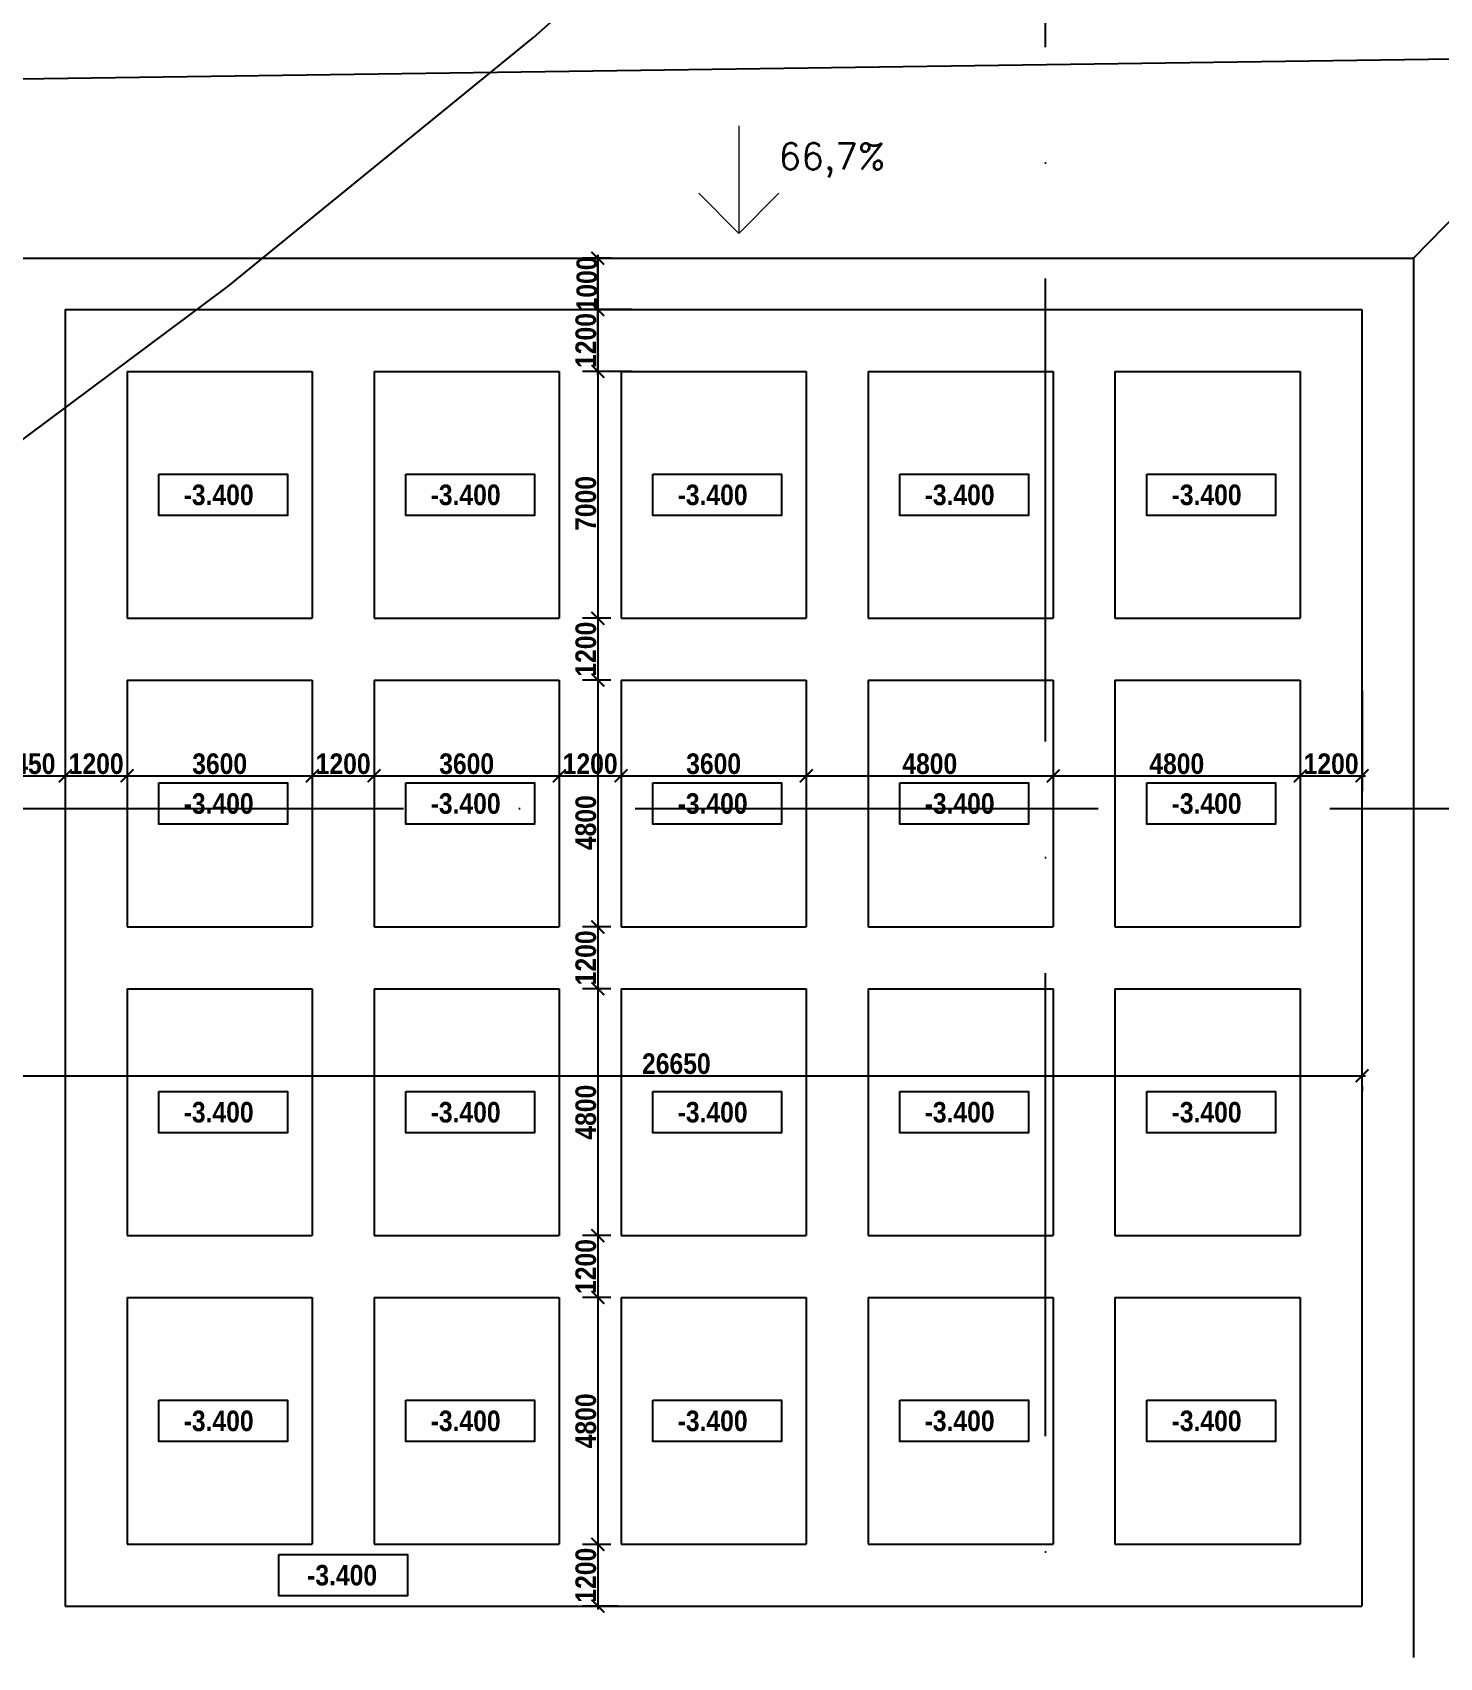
# Model space of a CAD drawing. Header units: millimetres. Extents: x -51 to 2999949, y -1641567 to 415040.
# Drawn here: x 760833 to 788176, y 242484 to 274071 of the extents above; entities that cross this region are included whole.
import ezdxf

# ---------------------------------------------------------------- set-up
doc = ezdxf.new("R2010")
doc.units = ezdxf.units.MM
doc.header["$LTSCALE"] = 75
doc.header["$MEASUREMENT"] = 0
doc.linetypes.add('ACAD_ISO10W100', pattern=[18, 12, -3, 0, -3])
doc.layers.get('0').update_dxf_attribs({"linetype": 'CONTINUOUS'})
for name, color, linetype in [('HRANICE ZEMINY', 200, 'CONTINUOUS'), ('koty situace', 7, 'CONTINUOUS'), ('objekt A+B', 10, 'CONTINUOUS'), ('objekt B pasy', 140, 'CONTINUOUS'), ('TEXT hlouby PPD', 255, 'CONTINUOUS'), ('TEXT hlouby SJ', 6, 'CONTINUOUS'), ('ŘEZ', 10, 'ACAD_ISO10W100')]:
    doc.layers.add(name, color=color, linetype=linetype)
doc.layers.add('texty', color=255, linetype='CONTINUOUS', lineweight=15)
doc.styles.add('hloubky patek a pasu', font='ariblk.ttf', dxfattribs={"width": 0.75, "height": 400})
doc.styles.add('romans', font='romans.shx')
doc.dimstyles.new('koty situace', dxfattribs={"dimscale": 0, "dimtxt": 400, "dimasz": 250, "dimexe": 300, "dimexo": 200, "dimgap": 25, "dimtad": 1, "dimdec": 3, "dimrnd": 5, "dimzin": 12, "dimdsep": 46, "dimtxsty": 'hloubky patek a pasu', "dimblk": 'ARCHTICK', "dimcen": 150, "dimdle": 65, "dimclrd": 256, "dimclre": 256, "dimclrt": 141, "dimadec": 0, "dimazin": 0, "dimtfac": 1, "dimtdec": 3, "dimtmove": 2, "dimatfit": 2, "dimldrblk": 'DOTSMALL', "dimfxl": 100, "dimtolj": 1, "dimtzin": 0, "dimarcsym": 0})

# ---------------------------------------------------------------- blocks, each defined once
blk = doc.blocks.new('_ArchTick')
at = {"color": 0, "linetype": 'ByBlock', "const_width": 0.15}
blk.add_lwpolyline([(-0.5, -0.5), (0.5, 0.5)], dxfattribs=at)
blk = doc.blocks.new('*D174')
at = {"layer": 'koty situace', "lineweight": -2, "transparency": 16777216}
for p, q in [((760020, 260484), (760020, 259323)), ((761470, 260484), (761470, 259323)), ((759955, 259623), (761535, 259623))]:
    blk.add_line(p, q, dxfattribs=at)
at = {"layer": 'koty situace', "lineweight": -2, "transparency": 16777216, "xscale": 250, "yscale": 250, "zscale": 250, "rotation": 180}
blk.add_blockref('_ArchTick', (760020, 259623), dxfattribs=at)
at = {"layer": 'koty situace', "lineweight": -2, "transparency": 16777216, "xscale": 250, "yscale": 250, "zscale": 250}
blk.add_blockref('_ArchTick', (761470, 259623), dxfattribs=at)
at = {"layer": 'koty situace', "color": 141, "transparency": 16777216, "insert": (760745, 259855), "char_height": 400, "attachment_point": 5, "style": 'hloubky patek a pasu'}
blk.add_mtext('\\A1;1450', dxfattribs=at)
blk = doc.blocks.new('_DotSmall')
at = {"color": 0, "linetype": 'ByBlock', "const_width": 0.5}
blk.add_lwpolyline([(-0.0625, 0, 1), (0.0625, 0, 1)], format="xyb", close=True, dxfattribs=at)
blk = doc.blocks.new('*D175')
at = {"layer": 'koty situace', "lineweight": -2, "transparency": 16777216}
for p, q in [((761470, 260484), (761470, 259323)), ((762670, 260365), (762670, 259323)), ((761405, 259623), (762735, 259623))]:
    blk.add_line(p, q, dxfattribs=at)
at = {"layer": 'koty situace', "lineweight": -2, "transparency": 16777216, "xscale": 250, "yscale": 250, "zscale": 250, "rotation": 180}
blk.add_blockref('_ArchTick', (761470, 259623), dxfattribs=at)
at = {"layer": 'koty situace', "lineweight": -2, "transparency": 16777216, "xscale": 250, "yscale": 250, "zscale": 250}
blk.add_blockref('_ArchTick', (762670, 259623), dxfattribs=at)
at = {"layer": 'koty situace', "color": 141, "transparency": 16777216, "insert": (762070, 259855), "char_height": 400, "attachment_point": 5, "style": 'hloubky patek a pasu'}
blk.add_mtext('\\A1;1200', dxfattribs=at)
blk = doc.blocks.new('*D176')
at = {"layer": 'koty situace', "lineweight": -2, "transparency": 16777216}
for p, q in [((762670, 260365), (762670, 259323)), ((766270, 260332), (766270, 259323)), ((762605, 259623), (766335, 259623))]:
    blk.add_line(p, q, dxfattribs=at)
at = {"layer": 'koty situace', "lineweight": -2, "transparency": 16777216, "xscale": 250, "yscale": 250, "zscale": 250, "rotation": 180}
blk.add_blockref('_ArchTick', (762670, 259623), dxfattribs=at)
at = {"layer": 'koty situace', "lineweight": -2, "transparency": 16777216, "xscale": 250, "yscale": 250, "zscale": 250}
blk.add_blockref('_ArchTick', (766270, 259623), dxfattribs=at)
at = {"layer": 'koty situace', "color": 141, "transparency": 16777216, "insert": (764470, 259855), "char_height": 400, "attachment_point": 5, "style": 'hloubky patek a pasu'}
blk.add_mtext('\\A1;3600', dxfattribs=at)
blk = doc.blocks.new('*D177')
at = {"layer": 'koty situace', "lineweight": -2, "transparency": 16777216}
for p, q in [((766270, 260332), (766270, 259323)), ((767470, 260288), (767470, 259323)), ((766205, 259623), (767535, 259623))]:
    blk.add_line(p, q, dxfattribs=at)
at = {"layer": 'koty situace', "lineweight": -2, "transparency": 16777216, "xscale": 250, "yscale": 250, "zscale": 250, "rotation": 180}
blk.add_blockref('_ArchTick', (766270, 259623), dxfattribs=at)
at = {"layer": 'koty situace', "lineweight": -2, "transparency": 16777216, "xscale": 250, "yscale": 250, "zscale": 250}
blk.add_blockref('_ArchTick', (767470, 259623), dxfattribs=at)
at = {"layer": 'koty situace', "color": 141, "transparency": 16777216, "insert": (766870, 259855), "char_height": 400, "attachment_point": 5, "style": 'hloubky patek a pasu'}
blk.add_mtext('\\A1;1200', dxfattribs=at)
blk = doc.blocks.new('*D178')
at = {"layer": 'koty situace', "lineweight": -2, "transparency": 16777216}
for p, q in [((767470, 260288), (767470, 259323)), ((771070, 260299), (771070, 259323)), ((767405, 259623), (771135, 259623))]:
    blk.add_line(p, q, dxfattribs=at)
at = {"layer": 'koty situace', "lineweight": -2, "transparency": 16777216, "xscale": 250, "yscale": 250, "zscale": 250, "rotation": 180}
blk.add_blockref('_ArchTick', (767470, 259623), dxfattribs=at)
at = {"layer": 'koty situace', "lineweight": -2, "transparency": 16777216, "xscale": 250, "yscale": 250, "zscale": 250}
blk.add_blockref('_ArchTick', (771070, 259623), dxfattribs=at)
at = {"layer": 'koty situace', "color": 141, "transparency": 16777216, "insert": (769270, 259855), "char_height": 400, "attachment_point": 5, "style": 'hloubky patek a pasu'}
blk.add_mtext('\\A1;3600', dxfattribs=at)
blk = doc.blocks.new('*D179')
at = {"layer": 'koty situace', "lineweight": -2, "transparency": 16777216}
for p, q in [((771070, 260299), (771070, 259323)), ((772270, 260332), (772270, 259323)), ((771005, 259623), (772335, 259623))]:
    blk.add_line(p, q, dxfattribs=at)
at = {"layer": 'koty situace', "lineweight": -2, "transparency": 16777216, "xscale": 250, "yscale": 250, "zscale": 250, "rotation": 180}
blk.add_blockref('_ArchTick', (771070, 259623), dxfattribs=at)
at = {"layer": 'koty situace', "lineweight": -2, "transparency": 16777216, "xscale": 250, "yscale": 250, "zscale": 250}
blk.add_blockref('_ArchTick', (772270, 259623), dxfattribs=at)
at = {"layer": 'koty situace', "color": 141, "transparency": 16777216, "insert": (771670, 259855), "char_height": 400, "attachment_point": 5, "style": 'hloubky patek a pasu'}
blk.add_mtext('\\A1;1200', dxfattribs=at)
blk = doc.blocks.new('*D180')
at = {"layer": 'koty situace', "lineweight": -2, "transparency": 16777216}
for p, q in [((772270, 260332), (772270, 259323)), ((775870, 260199), (775870, 259323)), ((772205, 259623), (775935, 259623))]:
    blk.add_line(p, q, dxfattribs=at)
at = {"layer": 'koty situace', "lineweight": -2, "transparency": 16777216, "xscale": 250, "yscale": 250, "zscale": 250, "rotation": 180}
blk.add_blockref('_ArchTick', (772270, 259623), dxfattribs=at)
at = {"layer": 'koty situace', "lineweight": -2, "transparency": 16777216, "xscale": 250, "yscale": 250, "zscale": 250}
blk.add_blockref('_ArchTick', (775870, 259623), dxfattribs=at)
at = {"layer": 'koty situace', "color": 141, "transparency": 16777216, "insert": (774070, 259855), "char_height": 400, "attachment_point": 5, "style": 'hloubky patek a pasu'}
blk.add_mtext('\\A1;3600', dxfattribs=at)
blk = doc.blocks.new('*D181')
at = {"layer": 'koty situace', "lineweight": -2, "transparency": 16777216}
for p, q in [((775870, 260199), (775870, 259323)), ((780670, 260033), (780670, 259323)), ((775805, 259623), (780735, 259623))]:
    blk.add_line(p, q, dxfattribs=at)
at = {"layer": 'koty situace', "lineweight": -2, "transparency": 16777216, "xscale": 250, "yscale": 250, "zscale": 250, "rotation": 180}
blk.add_blockref('_ArchTick', (775870, 259623), dxfattribs=at)
at = {"layer": 'koty situace', "lineweight": -2, "transparency": 16777216, "xscale": 250, "yscale": 250, "zscale": 250}
blk.add_blockref('_ArchTick', (780670, 259623), dxfattribs=at)
at = {"layer": 'koty situace', "color": 141, "transparency": 16777216, "insert": (778270, 259855), "char_height": 400, "attachment_point": 5, "style": 'hloubky patek a pasu'}
blk.add_mtext('\\A1;4800', dxfattribs=at)
blk = doc.blocks.new('*D182')
at = {"layer": 'koty situace', "lineweight": -2, "transparency": 16777216}
for p, q in [((785470, 260278), (785470, 259323)), ((780670, 260033), (780670, 259323)), ((780605, 259623), (785535, 259623))]:
    blk.add_line(p, q, dxfattribs=at)
at = {"layer": 'koty situace', "lineweight": -2, "transparency": 16777216, "xscale": 250, "yscale": 250, "zscale": 250, "rotation": 180}
blk.add_blockref('_ArchTick', (780670, 259623), dxfattribs=at)
at = {"layer": 'koty situace', "lineweight": -2, "transparency": 16777216, "xscale": 250, "yscale": 250, "zscale": 250}
blk.add_blockref('_ArchTick', (785470, 259623), dxfattribs=at)
at = {"layer": 'koty situace', "color": 141, "transparency": 16777216, "insert": (783070, 259855), "char_height": 400, "attachment_point": 5, "style": 'hloubky patek a pasu'}
blk.add_mtext('\\A1;4800', dxfattribs=at)
blk = doc.blocks.new('*D183')
at = {"layer": 'koty situace', "lineweight": -2, "transparency": 16777216}
for p, q in [((786670, 261284), (786670, 259323)), ((785470, 260278), (785470, 259323)), ((785405, 259623), (786735, 259623))]:
    blk.add_line(p, q, dxfattribs=at)
at = {"layer": 'koty situace', "lineweight": -2, "transparency": 16777216, "xscale": 250, "yscale": 250, "zscale": 250, "rotation": 180}
blk.add_blockref('_ArchTick', (785470, 259623), dxfattribs=at)
at = {"layer": 'koty situace', "lineweight": -2, "transparency": 16777216, "xscale": 250, "yscale": 250, "zscale": 250}
blk.add_blockref('_ArchTick', (786670, 259623), dxfattribs=at)
at = {"layer": 'koty situace', "color": 141, "transparency": 16777216, "insert": (786070, 259855), "char_height": 400, "attachment_point": 5, "style": 'hloubky patek a pasu'}
blk.add_mtext('\\A1;1200', dxfattribs=at)
blk = doc.blocks.new('*D192')
at = {"layer": 'koty situace', "lineweight": -2, "transparency": 16777216}
for p, q in [((759955, 253793), (786735, 253793)), ((760020, 253593), (760020, 253493)), ((786670, 253593), (786670, 253493))]:
    blk.add_line(p, q, dxfattribs=at)
at = {"layer": 'koty situace', "lineweight": -2, "transparency": 16777216, "xscale": 250, "yscale": 250, "zscale": 250}
for p, rotation in [((760020, 253793), 180.0000000033351), ((786670, 253793), 3.335053305670289e-09)]:
    blk.add_blockref('_ArchTick', p, dxfattribs=dict(at, rotation=rotation))
at = {"layer": 'koty situace', "color": 141, "transparency": 16777216, "insert": (773345, 254025), "char_height": 400, "attachment_point": 5, "rotation": 0, "style": 'hloubky patek a pasu'}
blk.add_mtext('\\A1;26650', dxfattribs=at)
blk = doc.blocks.new('*D208')
at = {"layer": 'koty situace', "lineweight": -2, "transparency": 16777216}
for p, q in [((772479, 268684), (771519, 268684)), ((771819, 267419), (771819, 268749)), ((772487, 267484), (771519, 267484))]:
    blk.add_line(p, q, dxfattribs=at)
at = {"layer": 'koty situace', "lineweight": -2, "transparency": 16777216, "xscale": 250, "yscale": 250, "zscale": 250}
for p, rotation in [((771819, 268684), 90), ((771819, 267484), 270)]:
    blk.add_blockref('_ArchTick', p, dxfattribs=dict(at, rotation=rotation))
at = {"layer": 'koty situace', "color": 141, "transparency": 16777216, "insert": (771587, 268084), "char_height": 400, "attachment_point": 5, "rotation": 90, "style": 'hloubky patek a pasu'}
blk.add_mtext('\\A1;1200', dxfattribs=at)
blk = doc.blocks.new('*D209')
at = {"layer": 'koty situace', "lineweight": -2, "transparency": 16777216}
for p, q in [((772070, 269684), (771519, 269684)), ((771819, 268619), (771819, 269749)), ((772479, 268684), (771519, 268684))]:
    blk.add_line(p, q, dxfattribs=at)
at = {"layer": 'koty situace', "lineweight": -2, "transparency": 16777216, "xscale": 250, "yscale": 250, "zscale": 250}
for p, rotation in [((771819, 269684), 90), ((771819, 268684), 270)]:
    blk.add_blockref('_ArchTick', p, dxfattribs=dict(at, rotation=rotation))
at = {"layer": 'koty situace', "color": 141, "transparency": 16777216, "insert": (771607, 269184), "char_height": 400, "attachment_point": 5, "rotation": 90, "style": 'hloubky patek a pasu'}
blk.add_mtext('\\A1;1000', dxfattribs=at)
blk = doc.blocks.new('*D210')
at = {"layer": 'koty situace', "lineweight": -2, "transparency": 16777216}
for p, q in [((772070, 269684), (771519, 269684)), ((771819, 269749), (771819, 262619)), ((772070, 262684), (771519, 262684))]:
    blk.add_line(p, q, dxfattribs=at)
at = {"layer": 'koty situace', "lineweight": -2, "transparency": 16777216, "xscale": 250, "yscale": 250, "zscale": 250}
for p, rotation in [((771819, 269684), 90), ((771819, 262684), 270)]:
    blk.add_blockref('_ArchTick', p, dxfattribs=dict(at, rotation=rotation))
at = {"layer": 'koty situace', "color": 141, "transparency": 16777216, "insert": (771587, 264917), "char_height": 400, "attachment_point": 5, "rotation": 90, "style": 'hloubky patek a pasu'}
blk.add_mtext('\\A1;7000', dxfattribs=at)
blk = doc.blocks.new('*D211')
at = {"layer": 'koty situace', "lineweight": -2, "transparency": 16777216}
for p, q in [((772070, 262684), (771519, 262684)), ((771819, 262749), (771819, 261419)), ((772070, 261484), (771519, 261484))]:
    blk.add_line(p, q, dxfattribs=at)
at = {"layer": 'koty situace', "lineweight": -2, "transparency": 16777216, "xscale": 250, "yscale": 250, "zscale": 250}
for p, rotation in [((771819, 262684), 90), ((771819, 261484), 270)]:
    blk.add_blockref('_ArchTick', p, dxfattribs=dict(at, rotation=rotation))
at = {"layer": 'koty situace', "color": 141, "transparency": 16777216, "insert": (771587, 262084), "char_height": 400, "attachment_point": 5, "rotation": 90, "style": 'hloubky patek a pasu'}
blk.add_mtext('\\A1;1200', dxfattribs=at)
blk = doc.blocks.new('*D212')
at = {"layer": 'koty situace', "lineweight": -2, "transparency": 16777216}
for p, q in [((771819, 261549), (771819, 256619)), ((772070, 261484), (771519, 261484)), ((772070, 256684), (771519, 256684))]:
    blk.add_line(p, q, dxfattribs=at)
at = {"layer": 'koty situace', "lineweight": -2, "transparency": 16777216, "xscale": 250, "yscale": 250, "zscale": 250}
for p, rotation in [((771819, 261484), 90), ((771819, 256684), 270)]:
    blk.add_blockref('_ArchTick', p, dxfattribs=dict(at, rotation=rotation))
at = {"layer": 'koty situace', "color": 141, "transparency": 16777216, "insert": (771587, 258712), "char_height": 400, "attachment_point": 5, "rotation": 90, "style": 'hloubky patek a pasu'}
blk.add_mtext('\\A1;4800', dxfattribs=at)
blk = doc.blocks.new('*D213')
at = {"layer": 'koty situace', "lineweight": -2, "transparency": 16777216}
for p, q in [((772070, 256684), (771519, 256684)), ((771819, 256749), (771819, 255419)), ((772070, 255484), (771519, 255484))]:
    blk.add_line(p, q, dxfattribs=at)
at = {"layer": 'koty situace', "lineweight": -2, "transparency": 16777216, "xscale": 250, "yscale": 250, "zscale": 250}
for p, rotation in [((771819, 256684), 90), ((771819, 255484), 270)]:
    blk.add_blockref('_ArchTick', p, dxfattribs=dict(at, rotation=rotation))
at = {"layer": 'koty situace', "color": 141, "transparency": 16777216, "insert": (771587, 256084), "char_height": 400, "attachment_point": 5, "rotation": 90, "style": 'hloubky patek a pasu'}
blk.add_mtext('\\A1;1200', dxfattribs=at)
blk = doc.blocks.new('*D214')
at = {"layer": 'koty situace', "lineweight": -2, "transparency": 16777216}
for p, q in [((771819, 255549), (771819, 250619)), ((772070, 255484), (771519, 255484)), ((772070, 250684), (771519, 250684))]:
    blk.add_line(p, q, dxfattribs=at)
at = {"layer": 'koty situace', "lineweight": -2, "transparency": 16777216, "xscale": 250, "yscale": 250, "zscale": 250}
for p, rotation in [((771819, 255484), 90), ((771819, 250684), 270)]:
    blk.add_blockref('_ArchTick', p, dxfattribs=dict(at, rotation=rotation))
at = {"layer": 'koty situace', "color": 141, "transparency": 16777216, "insert": (771587, 253084), "char_height": 400, "attachment_point": 5, "rotation": 90, "style": 'hloubky patek a pasu'}
blk.add_mtext('\\A1;4800', dxfattribs=at)
blk = doc.blocks.new('*D215')
at = {"layer": 'koty situace', "lineweight": -2, "transparency": 16777216}
for p, q in [((772070, 250684), (771519, 250684)), ((771819, 250749), (771819, 249419)), ((772070, 249484), (771519, 249484))]:
    blk.add_line(p, q, dxfattribs=at)
at = {"layer": 'koty situace', "lineweight": -2, "transparency": 16777216, "xscale": 250, "yscale": 250, "zscale": 250}
for p, rotation in [((771819, 250684), 90), ((771819, 249484), 270)]:
    blk.add_blockref('_ArchTick', p, dxfattribs=dict(at, rotation=rotation))
at = {"layer": 'koty situace', "color": 141, "transparency": 16777216, "insert": (771587, 250084), "char_height": 400, "attachment_point": 5, "rotation": 90, "style": 'hloubky patek a pasu'}
blk.add_mtext('\\A1;1200', dxfattribs=at)
blk = doc.blocks.new('*D216')
at = {"layer": 'koty situace', "lineweight": -2, "transparency": 16777216}
for p, q in [((771819, 249549), (771819, 244619)), ((772070, 249484), (771519, 249484)), ((772070, 244684), (771519, 244684))]:
    blk.add_line(p, q, dxfattribs=at)
at = {"layer": 'koty situace', "lineweight": -2, "transparency": 16777216, "xscale": 250, "yscale": 250, "zscale": 250}
for p, rotation in [((771819, 249484), 90), ((771819, 244684), 270)]:
    blk.add_blockref('_ArchTick', p, dxfattribs=dict(at, rotation=rotation))
at = {"layer": 'koty situace', "color": 141, "transparency": 16777216, "insert": (771587, 247084), "char_height": 400, "attachment_point": 5, "rotation": 90, "style": 'hloubky patek a pasu'}
blk.add_mtext('\\A1;4800', dxfattribs=at)
blk = doc.blocks.new('*D217')
at = {"layer": 'koty situace', "lineweight": -2, "transparency": 16777216}
for p, q in [((772070, 244684), (771519, 244684)), ((771819, 244749), (771819, 243419)), ((772215, 243484), (771519, 243484))]:
    blk.add_line(p, q, dxfattribs=at)
at = {"layer": 'koty situace', "lineweight": -2, "transparency": 16777216, "xscale": 250, "yscale": 250, "zscale": 250}
for p, rotation in [((771819, 244684), 90), ((771819, 243484), 270)]:
    blk.add_blockref('_ArchTick', p, dxfattribs=dict(at, rotation=rotation))
at = {"layer": 'koty situace', "color": 141, "transparency": 16777216, "insert": (771587, 244084), "char_height": 400, "attachment_point": 5, "rotation": 90, "style": 'hloubky patek a pasu'}
blk.add_mtext('\\A1;1200', dxfattribs=at)

msp = doc.modelspace()

# ---------------------------------------------------------------- linework, layer by layer
msp.add_lwpolyline([(731864.9041, 248509.5596), (738783.2602, 252135.9228), (745598.7582, 255968.0281), (752079.899, 260134.4646), (758458.1687, 264532.3872), (764630.6832, 269136.052), (770571.7376, 273971.2029), (776384.1901, 279140.6848), (776487.0612, 279140.6848)])
at = {"layer": 'HRANICE ZEMINY', "linetype": 'ByBlock', "lineweight": 20, "ltscale": 5}
for p, q in [((774559.4763, 272256.7886), (774559.4763, 270166.7886)), ((774559.4763, 270166.7886), (773779.4763, 270946.7886)), ((774559.4763, 270166.7886), (775339.4763, 270946.7886))]:
    msp.add_line(p, q, dxfattribs=at)
at = {"layer": 'objekt A+B'}
for p, q in [((712896.208, 272494.6339), (791498.657, 273605.3723)), ((787669.7798, 269684.2977), (791498.657, 273605.3723)), ((715669.7798, 269684.2977), (787669.7798, 269684.2977)), ((787669.7798, 269684.2977), (787669.7798, 242484.2977))]:
    msp.add_line(p, q, dxfattribs=at)
at = {"layer": 'objekt B pasy', "extrusion": (3.35875e-15, -3.39308e-16, -1)}
for p, q in [((761469.7798, 268684.2977), (761469.7798, 243484.2977)), ((761469.7798, 268684.2977), (786669.7798, 268684.2977)), ((786669.7798, 268684.2977), (786669.7798, 243484.2977)), ((762669.7798, 267484.2977), (766269.7798, 267484.2977)), ((762669.7798, 267484.2977), (762669.7798, 262684.2977)), ((766269.7798, 267484.2977), (766269.7798, 262684.2977)), ((767469.7798, 267484.2977), (771069.7798, 267484.2977)), ((767469.7798, 267484.2977), (767469.7798, 262684.2977)), ((771069.7798, 267484.2977), (771069.7798, 262684.2977)), ((772269.7798, 267484.2977), (775869.7798, 267484.2977)), ((772269.7798, 267484.2977), (772269.7798, 262684.2977)), ((775869.7798, 267484.2977), (775869.7798, 262684.2977)), ((777069.7798, 267484.2977), (780669.7798, 267484.2977)), ((777069.7798, 267484.2977), (777069.7798, 262684.2977)), ((780669.7798, 267484.2977), (780669.7798, 262684.2977)), ((781869.7798, 267484.2977), (785469.7798, 267484.2977)), ((781869.7798, 267484.2977), (781869.7798, 262684.2977)), ((785469.7798, 267484.2977), (785469.7798, 262684.2977)), ((762669.7798, 262684.2977), (766269.7798, 262684.2977)), ((767469.7798, 262684.2977), (771069.7798, 262684.2977)), ((772269.7798, 262684.2977), (775869.7798, 262684.2977)), ((777069.7798, 262684.2977), (780669.7798, 262684.2977)), ((781869.7798, 262684.2977), (785469.7798, 262684.2977)), ((762669.7798, 261484.2977), (766269.7798, 261484.2977)), ((762669.7798, 261484.2977), (762669.7798, 256684.2977)), ((766269.7798, 261484.2977), (766269.7798, 256684.2977)), ((767469.7798, 261484.2977), (771069.7798, 261484.2977)), ((767469.7798, 261484.2977), (767469.7798, 256684.2977)), ((771069.7798, 261484.2977), (771069.7798, 256684.2977)), ((772269.7798, 261484.2977), (775869.7798, 261484.2977)), ((772269.7798, 261484.2977), (772269.7798, 256684.2977)), ((775869.7798, 261484.2977), (775869.7798, 256684.2977)), ((777069.7798, 261484.2977), (780669.7798, 261484.2977)), ((777069.7798, 261484.2977), (777069.7798, 256684.2977)), ((780669.7798, 261484.2977), (780669.7798, 256684.2977)), ((781869.7798, 261484.2977), (785469.7798, 261484.2977)), ((781869.7798, 261484.2977), (781869.7798, 256684.2977)), ((785469.7798, 261484.2977), (785469.7798, 256684.2977)), ((762669.7798, 256684.2977), (766269.7798, 256684.2977)), ((767469.7798, 256684.2977), (771069.7798, 256684.2977)), ((772269.7798, 256684.2977), (775869.7798, 256684.2977)), ((777069.7798, 256684.2977), (780669.7798, 256684.2977)), ((781869.7798, 256684.2977), (785469.7798, 256684.2977)), ((762669.7798, 255484.2977), (766269.7798, 255484.2977)), ((762669.7798, 255484.2977), (762669.7798, 250684.2977)), ((766269.7798, 255484.2977), (766269.7798, 250684.2977)), ((767469.7798, 255484.2977), (771069.7798, 255484.2977)), ((767469.7798, 255484.2977), (767469.7798, 250684.2977)), ((771069.7798, 255484.2977), (771069.7798, 250684.2977)), ((772269.7798, 255484.2977), (775869.7798, 255484.2977)), ((772269.7798, 255484.2977), (772269.7798, 250684.2977)), ((775869.7798, 255484.2977), (775869.7798, 250684.2977)), ((777069.7798, 255484.2977), (780669.7798, 255484.2977)), ((777069.7798, 255484.2977), (777069.7798, 250684.2977)), ((780669.7798, 255484.2977), (780669.7798, 250684.2977)), ((781869.7798, 255484.2977), (785469.7798, 255484.2977)), ((781869.7798, 255484.2977), (781869.7798, 250684.2977)), ((785469.7798, 255484.2977), (785469.7798, 250684.2977)), ((762669.7798, 250684.2977), (766269.7798, 250684.2977)), ((767469.7798, 250684.2977), (771069.7798, 250684.2977)), ((772269.7798, 250684.2977), (775869.7798, 250684.2977)), ((777069.7798, 250684.2977), (780669.7798, 250684.2977)), ((781869.7798, 250684.2977), (785469.7798, 250684.2977)), ((762669.7798, 249484.2977), (766269.7798, 249484.2977)), ((762669.7798, 249484.2977), (762669.7798, 244684.2977)), ((766269.7798, 249484.2977), (766269.7798, 244684.2977)), ((767469.7798, 249484.2977), (771069.7798, 249484.2977)), ((767469.7798, 249484.2977), (767469.7798, 244684.2977)), ((771069.7798, 249484.2977), (771069.7798, 244684.2977)), ((772269.7798, 249484.2977), (775869.7798, 249484.2977)), ((772269.7798, 249484.2977), (772269.7798, 244684.2977)), ((775869.7798, 249484.2977), (775869.7798, 244684.2977)), ((777069.7798, 249484.2977), (780669.7798, 249484.2977)), ((777069.7798, 249484.2977), (777069.7798, 244684.2977)), ((780669.7798, 249484.2977), (780669.7798, 244684.2977)), ((781869.7798, 249484.2977), (785469.7798, 249484.2977)), ((781869.7798, 249484.2977), (781869.7798, 244684.2977)), ((785469.7798, 249484.2977), (785469.7798, 244684.2977)), ((762669.7798, 244684.2977), (766269.7798, 244684.2977)), ((767469.7798, 244684.2977), (771069.7798, 244684.2977)), ((772269.7798, 244684.2977), (775869.7798, 244684.2977)), ((777069.7798, 244684.2977), (780669.7798, 244684.2977)), ((781869.7798, 244684.2977), (785469.7798, 244684.2977)), ((761469.7798, 243484.2977), (786669.7798, 243484.2977))]:
    msp.add_line(p, q, dxfattribs=at)
at = {"layer": 'TEXT hlouby PPD'}
msp.add_line((762466.997, 267522.3035), (762466.997, 267522.3035), dxfattribs=at)
msp.add_line((762466.997, 267522.3035), (762466.997, 267522.3035), dxfattribs=at)
at = {"layer": 'TEXT hlouby PPD', "elevation": 0}
for points in [[(763288.7608, 265484.2977), (765788.7608, 265484.2977), (765788.7608, 264684.2977), (763288.7608, 264684.2977)], [(768088.7608, 265484.2977), (770588.7608, 265484.2977), (770588.7608, 264684.2977), (768088.7608, 264684.2977)], [(772888.7608, 265484.2977), (775388.7608, 265484.2977), (775388.7608, 264684.2977), (772888.7608, 264684.2977)], [(777688.7608, 265484.2977), (780188.7608, 265484.2977), (780188.7608, 264684.2977), (777688.7608, 264684.2977)], [(782488.7608, 265484.2977), (784988.7608, 265484.2977), (784988.7608, 264684.2977), (782488.7608, 264684.2977)], [(763288.7608, 259484.2977), (765788.7608, 259484.2977), (765788.7608, 258684.2977), (763288.7608, 258684.2977)], [(768088.7608, 259484.2977), (770588.7608, 259484.2977), (770588.7608, 258684.2977), (768088.7608, 258684.2977)], [(772888.7608, 259484.2977), (775388.7608, 259484.2977), (775388.7608, 258684.2977), (772888.7608, 258684.2977)], [(777688.7608, 259484.2977), (780188.7608, 259484.2977), (780188.7608, 258684.2977), (777688.7608, 258684.2977)], [(763288.7608, 253484.2977), (765788.7608, 253484.2977), (765788.7608, 252684.2977), (763288.7608, 252684.2977)], [(768088.7608, 253484.2977), (770588.7608, 253484.2977), (770588.7608, 252684.2977), (768088.7608, 252684.2977)], [(772888.7608, 253484.2977), (775388.7608, 253484.2977), (775388.7608, 252684.2977), (772888.7608, 252684.2977)], [(777688.7608, 253484.2977), (780188.7608, 253484.2977), (780188.7608, 252684.2977), (777688.7608, 252684.2977)], [(763288.7608, 247484.2977), (765788.7608, 247484.2977), (765788.7608, 246684.2977), (763288.7608, 246684.2977)], [(768088.7608, 247484.2977), (770588.7608, 247484.2977), (770588.7608, 246684.2977), (768088.7608, 246684.2977)], [(772888.7608, 247484.2977), (775388.7608, 247484.2977), (775388.7608, 246684.2977), (772888.7608, 246684.2977)], [(777688.7608, 247484.2977), (780188.7608, 247484.2977), (780188.7608, 246684.2977), (777688.7608, 246684.2977)]]:
    msp.add_lwpolyline(points, close=True, dxfattribs=at)
at = {"layer": 'TEXT hlouby PPD'}
for points in [[(782488.7608, 259484.2977), (784988.7608, 259484.2977), (784988.7608, 258684.2977), (782488.7608, 258684.2977)], [(782488.7608, 253484.2977), (784988.7608, 253484.2977), (784988.7608, 252684.2977), (782488.7608, 252684.2977)], [(782488.7608, 247484.2977), (784988.7608, 247484.2977), (784988.7608, 246684.2977), (782488.7608, 246684.2977)]]:
    msp.add_lwpolyline(points, close=True, dxfattribs=at)
at = {"layer": 'TEXT hlouby SJ', "elevation": 0}
msp.add_lwpolyline([(765619.7798, 244484.2977), (768119.7798, 244484.2977), (768119.7798, 243684.2977), (765619.7798, 243684.2977)], close=True, dxfattribs=at)
at = {"layer": 'ŘEZ', "ltscale": 10}
for p, q in [((780519.7798, 206286.6487), (780519.7798, 275807.0656)), ((759044.7798, 258984.2977), (796540.6933, 258984.2977))]:
    msp.add_line(p, q, dxfattribs=at)

# ---------------------------------------------------------------- texts
at = {"layer": 'TEXT hlouby PPD', "char_height": 400, "attachment_point": 1, "style": 'hloubky patek a pasu'}
for insert in [(763769.7798, 265284.2977), (768569.7798, 265284.2977), (773369.7798, 265284.2977), (778169.7798, 265284.2977), (782969.7798, 265284.2977), (763769.7798, 259284.2977), (768569.7798, 259284.2977), (773369.7798, 259284.2977), (778169.7798, 259284.2977), (782969.7798, 259284.2977), (763769.7798, 253284.2977), (768569.7798, 253284.2977), (773369.7798, 253284.2977), (778169.7798, 253284.2977), (782969.7798, 253284.2977), (763769.7798, 247284.2977), (768569.7798, 247284.2977), (773369.7798, 247284.2977), (778169.7798, 247284.2977), (782969.7798, 247284.2977)]:
    msp.add_mtext_dynamic_manual_height_columns('-3.400', width=1520.658085, gutter_width=2000, heights=[0], dxfattribs=dict(at, insert=insert))
at = {"layer": 'TEXT hlouby SJ', "insert": (766169.7798, 244284.2977), "char_height": 400, "attachment_point": 1, "style": 'hloubky patek a pasu'}
msp.add_mtext_dynamic_manual_height_columns('-3.400', width=1520.658085, gutter_width=2000, heights=[0], dxfattribs=at)
at = {"layer": 'texty', "ltscale": 20, "extrusion": (1.93959e-16, -3.39308e-16, -1), "style": 'romans', "text_generation_flag": 2}
msp.add_text('66,7%%%', height=514.89696, dxfattribs=at).set_placement((-775329.539, 271406.7886))

# ---------------------------------------------------------------- dimensions: what is measured, and where the dimension line sits
at = {"layer": 'koty situace'}
for base, p1, p2, override, picture, middle in [((771818.6313, 262684.2977), (772269.7798, 269684.2977), (772269.7798, 262684.2977), {"dimscale": 1}, '*D210', (771586.8101, 264916.6137)), ((771818.6313, 269684.2977), (772679.2695, 268684.2977), (772269.7798, 269684.2977), {"dimscale": 1, "dimtxt": 350}, '*D209', (771606.644, 269184.2977)), ((771818.6313, 256684.2977), (772269.7798, 261484.2977), (772269.7798, 256684.2977), {"dimscale": 1}, '*D212', (771586.8101, 258711.7499))]:
    dim = msp.add_linear_dim(base=base, p1=p1, p2=p2, angle=90, dimstyle='koty situace', override=override, dxfattribs=at)
    dim.commit()
    dim.dimension.update_dxf_attribs({"geometry": picture, "text_midpoint": middle, "dimtype": 160})
for base, p1, p2, angle, picture, middle in [((771818.6313, 268684.2977), (772686.6203, 267484.2977), (772679.2695, 268684.2977), 90, '*D208', (771586.8101, 268084.2977)), ((771818.6313, 261484.2977), (772269.7798, 262684.2977), (772269.7798, 261484.2977), 90, '*D211', (771586.8101, 262084.2977)), ((771818.6313, 255484.2977), (772269.7798, 256684.2977), (772269.7798, 255484.2977), 90, '*D213', (771586.8101, 256084.2977)), ((771818.6313, 250684.2977), (772269.7798, 255484.2977), (772269.7798, 250684.2977), 90, '*D214', (771586.8101, 253084.2977)), ((786669.7798, 253792.9222), (760019.7798, 253792.9222), (786669.7798, 253792.9222), 180, '*D192', (773344.7798, 254024.7434)), ((771818.6313, 249484.2977), (772269.7798, 250684.2977), (772269.7798, 249484.2977), 90, '*D215', (771586.8101, 250084.2977)), ((771818.6313, 244684.2977), (772269.7798, 249484.2977), (772269.7798, 244684.2977), 90, '*D216', (771586.8101, 247084.2977)), ((771818.6313, 243484.2977), (772269.7798, 244684.2977), (772415.1134, 243484.2977), 90, '*D217', (771586.8101, 244084.2977))]:
    dim = msp.add_linear_dim(base=base, p1=p1, p2=p2, angle=angle, dimstyle='koty situace', override={"dimscale": 1}, dxfattribs=at)
    dim.commit()
    dim.dimension.update_dxf_attribs({"geometry": picture, "text_midpoint": middle})
for base, p1, p2, picture, middle in [((786669.7798, 259623.0024), (785469.7798, 260477.8286), (786669.7798, 261484.2977), '*D183', (786069.7798, 259854.8237)), ((761469.7798, 259623.0024), (760019.7798, 260684.2977), (761469.7798, 260684.2977), '*D174', (760744.7798, 259854.8237)), ((762669.7798, 259623.0024), (761469.7798, 260684.2977), (762669.7798, 260564.893), '*D175', (762069.7798, 259854.8237)), ((766269.7798, 259623.0024), (762669.7798, 260564.893), (766269.7798, 260531.6693), '*D176', (764469.7798, 259854.8237)), ((767469.7798, 259623.0024), (766269.7798, 260531.6693), (767469.7798, 260487.6301), '*D177', (766869.7798, 259854.8237)), ((771069.7798, 259623.0024), (767469.7798, 260487.6301), (771069.7798, 260498.7047), '*D178', (769269.7798, 259854.8237)), ((772269.7798, 259623.0024), (771069.7798, 260498.7047), (772269.7798, 260531.9284), '*D179', (771669.7798, 259854.8237)), ((775869.7798, 259623.0024), (772269.7798, 260531.9284), (775869.7798, 260399.0279), '*D180', (774069.7798, 259854.8237)), ((780669.7798, 259623.0024), (775869.7798, 260399.0279), (780669.7798, 260232.9093), '*D181', (778269.7798, 259854.8237)), ((785469.7798, 259623.0024), (780669.7798, 260232.9093), (785469.7798, 260477.8286), '*D182', (783069.7798, 259854.8237))]:
    dim = msp.add_linear_dim(base=base, p1=p1, p2=p2, dimstyle='koty situace', override={"dimscale": 1}, dxfattribs=at)
    dim.commit()
    dim.dimension.update_dxf_attribs({"geometry": picture, "text_midpoint": middle})

doc.saveas('drawing.dxf')
